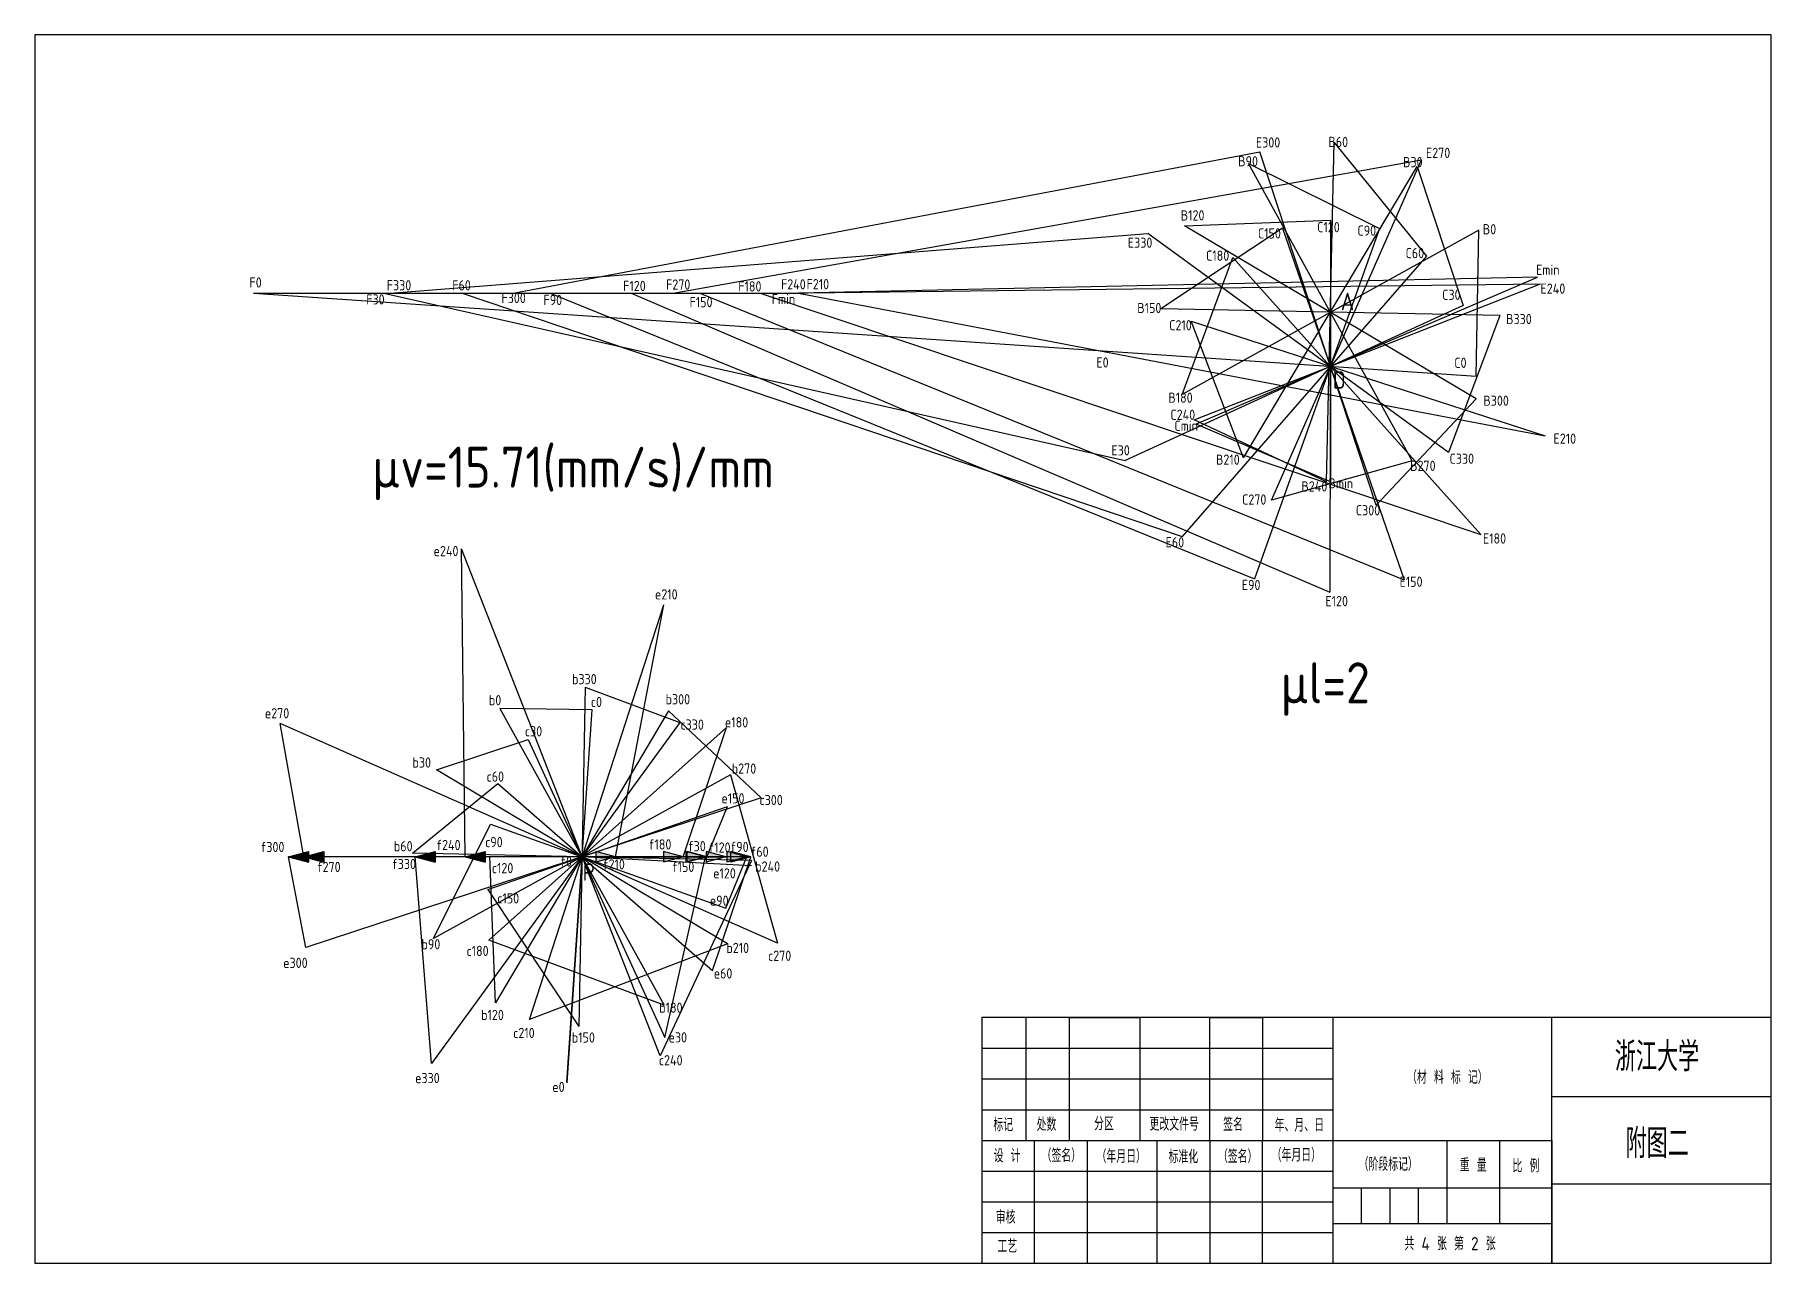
# Model space of a CAD drawing. Header units: millimetres. Extents: x 2132 to 2726, y 1596 to 2016.
import ezdxf

# ---------------------------------------------------------------- set-up
doc = ezdxf.new("R2010")
doc.units = ezdxf.units.MM
doc.layers.get('0').update_dxf_attribs({"lineweight": 30})
doc.layers.add('细实线', color=7, linetype='Continuous')
doc.styles.add('GB', font='gbenor.shx', dxfattribs={"bigfont": 'gbcbig.shx'})

msp = doc.modelspace()

# ---------------------------------------------------------------- hatches: boundary and pattern name
h = msp.add_hatch(color=256)
h.dxf.hatch_style = 1
h.paths.add_polyline_path([(2223.82, 1734.61), (2223.58, 1735.96), (2218.56, 1734.61)])
h.paths.add_polyline_path([(2223.58, 1735.96), (2223.82, 1734.61), (2225.32, 1735.01), (2225.32, 1736.43)])
h.paths.add_polyline_path([(2225.32, 1732.79), (2225.32, 1734.2), (2223.82, 1734.61), (2218.56, 1734.61)])
h.paths.add_polyline_path([(2223.82, 1734.61), (2225.32, 1734.2), (2225.32, 1734.61)], flags=17)
h.paths.add_polyline_path([(2225.32, 1734.61), (2225.32, 1735.01), (2223.82, 1734.61)], flags=17)
h.paths.add_polyline_path([(2220.83, 1724.74), (2235.21, 1724.74), (2235.21, 1731.87), (2220.83, 1731.87)], flags=9)
h = msp.add_hatch(color=256)
h.dxf.hatch_style = 1
h.paths.add_polyline_path([(2223.82, 1734.61), (2223.58, 1735.96), (2218.56, 1734.61)])
h.paths.add_polyline_path([(2225.32, 1735.01), (2225.32, 1736.43), (2223.58, 1735.96), (2223.82, 1734.61)])
h.paths.add_polyline_path([(2223.82, 1734.61), (2218.56, 1734.61), (2225.32, 1732.79), (2225.32, 1734.2)])
h.paths.add_polyline_path([(2220.83, 1724.74), (2235.21, 1724.74), (2235.21, 1731.87), (2220.83, 1731.87)], flags=9)
h = msp.add_hatch(color=256)
h.dxf.hatch_style = 1
h.paths.add_polyline_path([(2230.58, 1736.43), (2225.32, 1735.01), (2225.32, 1734.61), (2230.58, 1734.61)])
h.paths.add_polyline_path([(2230.58, 1734.61), (2225.32, 1734.61), (2225.32, 1734.2), (2230.58, 1732.79)])
h = msp.add_hatch(color=256)
h.dxf.hatch_style = 1
h.paths.add_polyline_path([(2268.66, 1735.72), (2266.23, 1735.78), (2261.9, 1734.61), (2268.66, 1734.61)])
h.paths.add_polyline_path([(2268.66, 1736.43), (2266.23, 1735.78), (2268.66, 1735.72)])
h.paths.add_polyline_path([(2268.66, 1734.61), (2261.9, 1734.61), (2268.66, 1732.79)])
h = msp.add_hatch()
h.set_pattern_fill('ANGLE', color=256)
h.set_pattern_definition([(0, (0, 0), (0, 6.985), [5.08, -1.905]), (90, (0, 0), (-6.985, 4e-16), [5.08, -1.905])])
h.paths.add_polyline_path([(2282.4, 1735.42), (2282.02, 1735.43), (2278.98, 1734.61), (2282, 1734.61)])
h.paths.add_polyline_path([(2285.74, 1736.43), (2282.47, 1735.55), (2282.4, 1735.42), (2285.74, 1735.35)])
h.paths.add_polyline_path([(2285.74, 1735.35), (2282.4, 1735.42), (2282, 1734.61), (2285.74, 1734.61)])
h.paths.add_polyline_path([(2285.74, 1734.61), (2282, 1734.61), (2281.64, 1733.89), (2285.74, 1732.79)])
h.paths.add_polyline_path([(2282, 1734.61), (2278.98, 1734.61), (2281.64, 1733.89)])
h = msp.add_hatch(color=256)
h.dxf.hatch_style = 1
h.paths.add_polyline_path([(2285.74, 1736.43), (2282.47, 1735.55), (2282.4, 1735.42), (2285.74, 1735.35)])
h.paths.add_polyline_path([(2285.74, 1735.35), (2282.4, 1735.42), (2282, 1734.61), (2285.74, 1734.61)])
h.paths.add_polyline_path([(2282.4, 1735.42), (2282.02, 1735.43), (2278.98, 1734.61), (2282, 1734.61)])
h.paths.add_polyline_path([(2285.74, 1734.61), (2282, 1734.61), (2281.64, 1733.89), (2285.74, 1732.79)])
h.paths.add_polyline_path([(2282, 1734.61), (2278.98, 1734.61), (2281.64, 1733.89)])
h = msp.add_hatch(color=256)
h.dxf.hatch_style = 1
h.paths.add_polyline_path([(2324.11, 1736.31), (2323.64, 1736.16), (2323.64, 1734.61), (2330.4, 1734.61)])
h.paths.add_polyline_path([(2324.11, 1736.31), (2323.97, 1736.35), (2323.64, 1736.24), (2323.64, 1736.16)])
h.paths.add_polyline_path([(2323.97, 1736.35), (2323.64, 1736.44), (2323.64, 1736.24)])
h.paths.add_polyline_path([(2330.4, 1734.61), (2318.93, 1734.61), (2330.33, 1734.59)])
h.paths.add_polyline_path([(2330.33, 1734.59), (2318.93, 1734.61), (2329.53, 1734.37)])
h.paths.add_polyline_path([(2329.53, 1734.37), (2318.93, 1734.61), (2328.54, 1734.11)])
h.paths.add_polyline_path([(2328.54, 1734.11), (2323.64, 1734.36), (2323.64, 1732.93), (2323.87, 1732.85)])
h.paths.add_polyline_path([(2323.64, 1734.5), (2318.93, 1734.61), (2323.64, 1734.36)], flags=17)
h.paths.add_polyline_path([(2323.64, 1734.6), (2318.93, 1734.61), (2323.64, 1734.5)], flags=17)
h.paths.add_polyline_path([(2323.64, 1734.61), (2318.93, 1734.61), (2323.64, 1734.6)], flags=16)
h = msp.add_hatch(color=256)
h.dxf.hatch_style = 1
h.paths.add_polyline_path([(2346.76, 1736.44), (2346.76, 1734.61), (2353.52, 1734.61)])
h.paths.add_polyline_path([(2353.3, 1734.55), (2346.76, 1734.56), (2346.76, 1733.99), (2350.89, 1733.9)])
h.paths.add_polyline_path([(2353.52, 1734.61), (2346.76, 1734.61), (2346.76, 1734.56), (2353.3, 1734.55)])
h.paths.add_polyline_path([(2350.89, 1733.9), (2346.76, 1733.99), (2346.76, 1733.15), (2347.91, 1733.09)])
h.paths.add_polyline_path([(2347.91, 1733.09), (2346.76, 1733.15), (2346.76, 1732.79)])
h.paths.add_polyline_path([(2354.91, 1736.31), (2354.44, 1736.44), (2354.44, 1734.61), (2354.91, 1734.61)])
h.paths.add_polyline_path([(2354.91, 1736.31), (2354.91, 1734.61), (2361.19, 1734.61)], flags=17)
h.paths.add_polyline_path([(2354.91, 1736.44), (2354.91, 1736.31), (2361.19, 1734.61), (2361.33, 1734.61), (2361.33, 1734.7)])
h.paths.add_polyline_path([(2360.93, 1734.54), (2354.91, 1734.55), (2354.91, 1733.81), (2357.98, 1733.74)])
h.paths.add_polyline_path([(2354.91, 1734.55), (2354.44, 1734.55), (2354.44, 1733.82), (2354.91, 1733.81)])
h.paths.add_polyline_path([(2354.91, 1733.81), (2354.44, 1733.82), (2354.44, 1732.79), (2354.91, 1732.91)])
h.paths.add_polyline_path([(2357.98, 1733.74), (2354.91, 1733.81), (2354.91, 1732.91)])
h.paths.add_polyline_path([(2354.91, 1734.61), (2354.44, 1734.61), (2354.44, 1734.55), (2354.91, 1734.55)])
h.paths.add_polyline_path([(2361.19, 1734.61), (2354.91, 1734.61), (2354.91, 1734.55), (2360.93, 1734.54)])
h.paths.add_polyline_path([(2358.42, 1733.73), (2357.98, 1733.74), (2354.91, 1732.91), (2354.91, 1732.79)])
h.paths.add_polyline_path([(2361.16, 1734.47), (2361.18, 1734.54), (2360.93, 1734.54), (2357.98, 1733.74), (2358.42, 1733.73)])
h.paths.add_polyline_path([(2361.19, 1734.61), (2360.93, 1734.54), (2361.18, 1734.54)])
h.paths.add_polyline_path([(2361.33, 1734.61), (2361.19, 1734.61), (2361.18, 1734.54), (2361.33, 1734.54)])
h.paths.add_polyline_path([(2361.33, 1734.52), (2361.33, 1734.54), (2361.18, 1734.54), (2361.16, 1734.47)])
h.paths.add_polyline_path([(2361.66, 1734.61), (2361.33, 1734.61), (2361.33, 1734.54), (2361.39, 1734.54)])
h.paths.add_polyline_path([(2361.33, 1734.7), (2361.33, 1734.61), (2361.66, 1734.61)])
h.paths.add_polyline_path([(2361.39, 1734.54), (2361.33, 1734.54), (2361.33, 1734.52)])
h.paths.add_polyline_path([(2362.3, 1736.17), (2361.33, 1736.44), (2361.33, 1734.7), (2361.66, 1734.61)])
h.paths.add_polyline_path([(2362.3, 1736.17), (2361.66, 1734.61), (2361.66, 1734.61), (2368.08, 1734.61)])
h.paths.add_polyline_path([(2367.77, 1734.53), (2361.39, 1734.54), (2361.33, 1734.52), (2361.33, 1733.67), (2364.35, 1733.6)])
h.paths.add_polyline_path([(2368.08, 1734.61), (2361.66, 1734.61), (2361.39, 1734.54), (2367.77, 1734.53)])
h.paths.add_polyline_path([(2364.35, 1733.6), (2361.33, 1733.67), (2361.33, 1732.79)])
h.paths.add_polyline_path([(2369.87, 1734.61), (2368.5, 1734.61), (2368.5, 1733.51), (2369.87, 1733.48)])
h.paths.add_polyline_path([(2369.87, 1736.07), (2368.5, 1736.44), (2368.5, 1734.61), (2369.87, 1734.61)])
h.paths.add_polyline_path([(2369.87, 1733.48), (2368.5, 1733.51), (2368.5, 1732.79), (2369.87, 1733.16)])
h.paths.add_polyline_path([(2375.26, 1734.61), (2369.87, 1734.61), (2369.87, 1733.48), (2370.98, 1733.45)])
h.paths.add_polyline_path([(2369.87, 1736.07), (2369.87, 1734.61), (2375.26, 1734.61)])
h.paths.add_polyline_path([(2370.98, 1733.45), (2369.87, 1733.48), (2369.87, 1733.16)])
h.paths.add_polyline_path([(2372.25, 1733.43), (2370.98, 1733.45), (2369.87, 1733.16), (2369.87, 1732.79)])
h.paths.add_polyline_path([(2376.63, 1734.61), (2375.26, 1734.61), (2370.98, 1733.45), (2372.25, 1733.43)])
h.paths.add_polyline_path([(2369.87, 1736.44), (2369.87, 1736.07), (2375.26, 1734.61), (2376.63, 1734.61)])

# ---------------------------------------------------------------- linework, layer by layer
for p, q in [((2725.71, 2015.65), (2131.71, 2015.65)), ((2131.71, 2015.65), (2131.71, 1595.65)), ((2725.71, 1595.65), (2725.71, 2015.65)), ((2573.62, 1862.8), (2576.19, 1978.77)), ((2576.19, 1978.77), (2607.75, 1939.98)), ((2295.35, 1927.28), (2550.82, 1975.62)), ((2350.12, 1927.28), (2606.08, 1972.9)), ((2590.51, 1854.78), (2550.82, 1975.62)), ((2554.71, 1856.54), (2606.08, 1972.9)), ((2545.17, 1870.99), (2604.64, 1970.58)), ((2602.87, 1869.97), (2546.94, 1971.59)), ((2546.94, 1971.59), (2591.73, 1949.37)), ((2604.64, 1970.58), (2620.36, 1923.11)), ((2558.58, 1949.54), (2516.92, 1921.9)), ((2625.64, 1948.89), (2524.17, 1892.68)), ((2525.03, 1950.38), (2574.99, 1952.28)), ((2624.78, 1891.18), (2525.03, 1950.38)), ((2591.73, 1949.37), (2548.94, 1829.59)), ((2558.58, 1949.54), (2600.11, 1829.32)), ((2574.99, 1952.28), (2574.77, 1825.09)), ((2624.79, 1898.9), (2625.64, 1948.89)), ((2253.31, 1927.28), (2512.5, 1947.72)), ((2615.33, 1872.85), (2512.5, 1947.72)), ((2524.17, 1892.68), (2541.57, 1939.55)), ((2607.75, 1939.98), (2524.2, 1844.08)), ((2541.57, 1939.55), (2626.37, 1844.75)), ((2645.79, 1932.78), (2392.96, 1927.28)), ((2574.97, 1902.31), (2645.79, 1932.78)), ((2206.53, 1927.28), (2624.79, 1898.9)), ((2206.53, 1927.28), (2392.96, 1927.28)), ((2251.09, 1927.28), (2504.73, 1870.12)), ((2277.87, 1927.28), (2524.2, 1844.08)), ((2307.99, 1927.28), (2548.94, 1829.59)), ((2335.7, 1927.28), (2574.77, 1825.09)), ((2359.27, 1927.28), (2600.11, 1829.32)), ((2379.82, 1927.28), (2626.37, 1844.75)), ((2386.8, 1927.28), (2646.78, 1930.45)), ((2392.96, 1927.28), (2648.34, 1878.48)), ((2528.35, 1884.04), (2646.78, 1930.45)), ((2620.36, 1923.11), (2504.73, 1870.12)), ((2632.9, 1919.66), (2516.92, 1921.9)), ((2574.91, 1902.28), (2574.91, 1920.78)), ((2574.91, 1920.78), (2574.91, 1902.28)), ((2574.94, 1920.84), (2574.94, 1862.84)), ((2632.9, 1919.66), (2615.33, 1872.85)), ((2545.17, 1870.99), (2527.34, 1917.7)), ((2527.34, 1917.7), (2648.34, 1878.48)), ((2574.91, 1902.28), (2528.98, 1882.52)), ((2624.78, 1891.18), (2590.51, 1854.78)), ((2573.62, 1862.8), (2528.35, 1884.04)), ((2574.94, 1862.84), (2528.98, 1882.52)), ((2602.87, 1869.97), (2554.71, 1856.54)), ((2345.6, 1666.58), (2277.67, 1839.87)), ((2278.98, 1734.61), (2277.67, 1839.87)), ((2300.9, 1678.99), (2346.87, 1820.79)), ((2330.4, 1734.61), (2346.87, 1820.79)), ((2320.05, 1792.6), (2317.81, 1676.62)), ((2320.05, 1792.6), (2352.33, 1780.48)), ((2348.53, 1784.49), (2289.33, 1684.73)), ((2322.39, 1784.81), (2290.82, 1785.34)), ((2290.82, 1785.34), (2347.04, 1683.87)), ((2313.7, 1657.59), (2322.39, 1784.81)), ((2348.53, 1784.49), (2380.15, 1754.72)), ((2385.77, 1705.1), (2215.7, 1780.19)), ((2223.82, 1734.61), (2215.7, 1780.19)), ((2352.33, 1780.48), (2267.47, 1663.94)), ((2287.09, 1706.13), (2368.3, 1778.77)), ((2353.52, 1734.61), (2368.3, 1778.77)), ((2269.14, 1764.35), (2300.54, 1774.74)), ((2300.54, 1774.74), (2347.26, 1672.79)), ((2368.73, 1704.87), (2269.14, 1764.35)), ((2260.95, 1735.9), (2290.16, 1759.67)), ((2369.74, 1762.58), (2268.12, 1706.64)), ((2290.16, 1759.67), (2363.51, 1695.77)), ((2369.74, 1762.58), (2385.77, 1705.1)), ((2380.15, 1754.72), (2224.44, 1703.57)), ((2286.72, 1723.48), (2368.65, 1751.78)), ((2361.66, 1734.61), (2368.65, 1751.78)), ((2268.12, 1706.64), (2287.56, 1745.82)), ((2287.56, 1745.82), (2368.13, 1717.03)), ((2218.56, 1734.61), (2225.32, 1736.43)), ((2224.44, 1703.57), (2218.56, 1734.61)), ((2376.63, 1734.61), (2218.56, 1734.61)), ((2218.56, 1734.61), (2225.32, 1732.79)), ((2223.82, 1734.61), (2230.58, 1736.43)), ((2223.82, 1734.61), (2230.58, 1732.79)), ((2225.32, 1736.43), (2225.32, 1732.79)), ((2230.58, 1736.43), (2230.58, 1732.79)), ((2376.92, 1733.32), (2260.95, 1735.9)), ((2261.9, 1734.61), (2268.66, 1736.43)), ((2267.47, 1663.94), (2261.9, 1734.61)), ((2261.9, 1734.61), (2268.66, 1732.79)), ((2268.66, 1736.43), (2268.66, 1732.79)), ((2278.98, 1734.61), (2285.74, 1736.43)), ((2278.98, 1734.61), (2285.74, 1732.79)), ((2285.74, 1736.43), (2285.74, 1732.79)), ((2289.33, 1684.73), (2287.43, 1734.66)), ((2287.43, 1734.66), (2368.05, 1734.52)), ((2318.93, 1734.61), (2313.69, 1657.32)), ((2337.43, 1734.61), (2318.93, 1734.61)), ((2376.85, 1731.58), (2318.93, 1734.61)), ((2330.4, 1734.61), (2323.64, 1736.44)), ((2323.64, 1736.44), (2323.64, 1732.79)), ((2330.4, 1734.61), (2323.64, 1732.79)), ((2353.52, 1734.61), (2346.76, 1736.44)), ((2346.76, 1736.44), (2346.76, 1732.79)), ((2353.52, 1734.61), (2346.76, 1732.79)), ((2347.26, 1672.79), (2361.19, 1734.61)), ((2361.19, 1734.61), (2354.44, 1736.44)), ((2354.44, 1736.44), (2354.44, 1732.79)), ((2361.19, 1734.61), (2354.44, 1732.79)), ((2361.66, 1734.61), (2354.91, 1736.44)), ((2354.91, 1732.79), (2354.91, 1736.44)), ((2361.66, 1734.61), (2354.91, 1732.79)), ((2368.08, 1734.61), (2361.33, 1736.44)), ((2361.33, 1736.44), (2361.33, 1732.79)), ((2368.08, 1734.61), (2361.33, 1732.79)), ((2363.51, 1695.77), (2376.63, 1734.61)), ((2368.05, 1734.52), (2368.08, 1734.61)), ((2368.13, 1717.03), (2375.26, 1734.61)), ((2375.26, 1734.61), (2368.5, 1736.44)), ((2368.5, 1736.44), (2368.5, 1732.79)), ((2375.26, 1734.61), (2368.5, 1732.79)), ((2376.63, 1734.61), (2369.87, 1736.44)), ((2369.87, 1732.79), (2369.87, 1736.44)), ((2376.63, 1734.61), (2369.87, 1732.79)), ((2376.92, 1733.32), (2345.6, 1666.58)), ((2286.72, 1723.48), (2317.81, 1676.62)), ((2347.04, 1683.87), (2287.09, 1706.13)), ((2368.73, 1704.87), (2300.9, 1678.99)), ((2455.71, 1679.65), (2455.71, 1595.65)), ((2725.71, 1679.65), (2455.71, 1679.65)), ((2470.71, 1679.65), (2470.71, 1637.65)), ((2485.71, 1637.65), (2485.71, 1679.65)), ((2509.71, 1679.65), (2509.71, 1637.65)), ((2533.71, 1637.65), (2533.71, 1679.65)), ((2551.71, 1679.65), (2551.71, 1637.65)), ((2575.71, 1679.65), (2575.71, 1595.65)), ((2650.71, 1595.65), (2650.71, 1679.65)), ((2455.71, 1669.15), (2575.71, 1669.15)), ((2455.71, 1658.65), (2575.71, 1658.65)), ((2650.71, 1652.65), (2725.71, 1652.65)), ((2455.71, 1648.15), (2575.71, 1648.15)), ((2455.71, 1637.65), (2575.71, 1637.65)), ((2473.71, 1595.65), (2473.71, 1637.65)), ((2491.71, 1637.65), (2491.71, 1595.65)), ((2515.71, 1595.65), (2515.71, 1637.65)), ((2533.71, 1637.65), (2533.71, 1595.65)), ((2551.71, 1595.65), (2551.71, 1637.65)), ((2575.71, 1637.65), (2650.71, 1637.65)), ((2614.71, 1637.65), (2614.71, 1609.15)), ((2632.71, 1637.65), (2632.71, 1609.15)), ((2455.71, 1627.15), (2575.71, 1627.15)), ((2725.71, 1622.65), (2650.71, 1622.65)), ((2455.71, 1616.65), (2575.71, 1616.65)), ((2650.71, 1621.3), (2575.71, 1621.3)), ((2585.46, 1621.3), (2585.46, 1609.15)), ((2595.21, 1621.3), (2595.21, 1609.15)), ((2604.96, 1621.3), (2604.96, 1609.15)), ((2455.71, 1606.15), (2575.71, 1606.15)), ((2650.71, 1609.15), (2575.71, 1609.15)), ((2131.71, 1595.65), (2455.71, 1595.65))]:
    msp.add_line(p, q)
at = {"layer": '细实线'}
for p, q in [((2485.71, 1679.65), (2509.71, 1679.65)), ((2533.71, 1679.65), (2551.71, 1679.65)), ((2725.71, 1595.65), (2725.71, 1679.65)), ((2725.71, 1595.65), (2725.71, 1679.65)), ((2650.71, 1622.65), (2650.71, 1652.65)), ((2470.71, 1637.65), (2485.71, 1637.65)), ((2473.71, 1637.65), (2491.71, 1637.65)), ((2509.71, 1637.65), (2533.71, 1637.65)), ((2515.71, 1637.65), (2533.71, 1637.65)), ((2650.71, 1637.65), (2650.71, 1595.65)), ((2455.71, 1595.65), (2725.71, 1595.65)), ((2455.71, 1595.65), (2725.71, 1595.65)), ((2491.71, 1595.65), (2515.71, 1595.65)), ((2491.71, 1595.65), (2515.71, 1595.65)), ((2533.71, 1595.65), (2551.71, 1595.65)), ((2533.71, 1595.65), (2551.71, 1595.65))]:
    msp.add_line(p, q, dxfattribs=at)

# ---------------------------------------------------------------- texts
at = {"style": 'GB'}
for s, p in [('μv=15.71(mm/s)/mm', (2247.16, 1860.84)), ('μl=2', (2557.89, 1787.09))]:
    msp.add_text(s, height=14, dxfattribs=at).set_placement(p)
at = {"layer": '细实线', "style": 'GB'}
for s, height, p in [('E300', 3.5, (2549.43, 1977.09)), ('B60', 3.5, (2574.22, 1977.26)), ('B90', 3.5, (2543.36, 1970.65)), ('B30', 3.5, (2599.75, 1970.36)), ('E270', 3.5, (2607.59, 1973.53)), ('B120', 3.5, (2523.71, 1952.15)), ('C150', 3.5, (2550.13, 1945.99)), ('C120', 3.5, (2570.4, 1948.13)), ('C90', 3.5, (2584.16, 1946.94)), ('B0', 3.5, (2627.03, 1947.42)), ('E330', 3.5, (2505.63, 1942.81)), ('C60', 3.5, (2600.64, 1939.26)), ('C180', 3.5, (2532.38, 1938.39)), ('Emin', 3.5, (2645.25, 1933.55)), ('F0', 3.5, (2205.18, 1929.21)), ('F330', 3.5, (2252.13, 1928.25)), ('F60', 3.5, (2274.53, 1928.23)), ('F120', 3.5, (2333, 1928.03)), ('F270', 3.5, (2347.66, 1928.5)), ('F180', 3.5, (2372.37, 1927.86)), ('F240', 3.5, (2386.98, 1928.58)), ('F210', 3.5, (2395.73, 1928.64)), ('E240', 3.5, (2646.79, 1927.1)), ('F30', 3.5, (2245.11, 1923.43)), ('F300', 3.5, (2291.36, 1923.89)), ('F90', 3.5, (2305.73, 1923.23)), ('F150', 3.5, (2355.71, 1922.49)), ('Fmin', 3.5, (2383.8, 1923.55)), ('A', 6, (2578.46, 1921.46)), ('C30', 3.5, (2613.15, 1925.01)), ('B150', 3.5, (2508.84, 1920.49)), ('B330', 3.5, (2635, 1916.71)), ('C210', 3.5, (2519.77, 1914.59)), ('E0', 3.5, (2494.87, 1901.88)), ('C0', 3.5, (2617.29, 1901.75)), ('D', 6, (2575.73, 1894.63)), ('B180', 3.5, (2519.47, 1889.82)), ('B300', 3.5, (2627.22, 1888.8)), ('C240', 3.5, (2520.19, 1883.98)), ('Cmin', 3.5, (2521.56, 1880.21)), ('E210', 3.5, (2651.24, 1875.83)), ('E30', 3.5, (2500.01, 1871.81)), ('B210', 3.5, (2535.77, 1868.65)), ('C330', 3.5, (2615.67, 1868.96)), ('B270', 3.5, (2602.18, 1866.53)), ('B240', 3.5, (2564.99, 1859.49)), ('Bmin', 3.5, (2574.24, 1860.55)), ('C270', 3.5, (2544.7, 1855)), ('C300', 3.5, (2583.61, 1851.33)), ('E60', 3.5, (2518.54, 1840.39)), ('E180', 3.5, (2627.09, 1841.68)), ('e240', 3.5, (2268.17, 1837.38)), ('E150', 3.5, (2598.58, 1826.9)), ('e210', 3.5, (2343.88, 1822.58)), ('E90', 3.5, (2544.6, 1825.8)), ('E120', 3.5, (2573.21, 1820.28)), ('b330', 3.5, (2315.5, 1793.6)), ('b0', 3.5, (2287.06, 1786.41)), ('c0', 3.5, (2321.95, 1785.81)), ('b300', 3.5, (2347.51, 1786.73)), ('e270', 3.5, (2210.44, 1781.94)), ('e180', 3.5, (2367.81, 1778.85)), ('c30', 3.5, (2299.38, 1775.78)), ('c330', 3.5, (2352.59, 1778.06)), ('b30', 3.5, (2260.93, 1765.1)), ('b270', 3.5, (2370.13, 1763.03)), ('c60', 3.5, (2286.27, 1760.29)), ('e150', 3.5, (2366.61, 1752.84)), ('c300', 3.5, (2379.63, 1752.27)), ('c90', 3.5, (2285.78, 1737.88)), ('f180', 3.5, (2341.79, 1737.09)), ('f300', 3.5, (2209.02, 1736.2)), ('b60', 3.5, (2254.56, 1736.48)), ('f240', 3.5, (2269.13, 1736.9)), ('f0', 3.5, (2311.52, 1731.24)), ('f30', 3.5, (2355.2, 1736.49)), ('f120', 3.5, (2362.24, 1736.04)), ('f90', 3.5, (2369.75, 1736.24)), ('f60', 3.5, (2376.63, 1734.61)), ('f270', 3.5, (2228.26, 1729.39)), ('f330', 3.5, (2253.96, 1730.4)), ('c120', 3.5, (2288.08, 1729)), ('P', 6, (2319.12, 1726.43)), ('f210', 3.5, (2326.08, 1730.28)), ('f150', 3.5, (2349.71, 1729.42)), ('e120', 3.5, (2363.79, 1727.2)), ('b240', 3.5, (2378.16, 1729.54)), ('c150', 3.5, (2289.93, 1718.65)), ('e90', 3.5, (2362.65, 1717.87)), ('b90', 3.5, (2264, 1702.96)), ('b210', 3.5, (2368.29, 1701.71)), ('e300', 3.5, (2216.71, 1696.59)), ('c180', 3.5, (2279.42, 1700.68)), ('c270', 3.5, (2382.55, 1699.03)), ('e60', 3.5, (2363.97, 1692.99)), ('b120', 3.5, (2284.41, 1678.8)), ('b180', 3.5, (2345.32, 1681.29)), ('c210', 3.5, (2295.38, 1672.64)), ('b150', 3.5, (2315.42, 1671.08)), ('e30', 3.5, (2348.54, 1671.12)), ('浙江大学', 10, (2672.23, 1661.27)), ('c240', 3.5, (2345.22, 1663.31)), ('e330', 3.5, (2261.83, 1657.22)), ('e0', 3.5, (2308.76, 1654.18)), ('（材 料 标 记）', 4.5, (2601.14, 1656.99)), ('标记', 4.5, (2459.63, 1640.77)), ('处数', 4.5, (2474.42, 1640.88)), ('分区', 4.5, (2494.07, 1641.1)), ('更改文件号', 4.5, (2513.04, 1640.99)), ('签名', 4.5, (2538.23, 1640.88)), ('年、月、日', 4.5, (2555.84, 1640.65)), ('附图二', 10, (2675.9, 1631.6)), ('设 计', 4.5, (2459.74, 1630.16)), ('（签名）', 4.5, (2476.12, 1630.27)), ('（年月日）', 4.5, (2494.92, 1629.95)), ('标准化', 4.5, (2519.57, 1629.84)), ('（签名）', 4.5, (2536.45, 1629.95)), ('（年月日）', 4.5, (2554.82, 1630.41)), ('（阶段标记）', 4.5, (2584.56, 1627.27)), ('重 量', 4.5, (2619.16, 1626.98)), ('比 例', 4.5, (2637.18, 1626.7)), ('审核', 4.5, (2460.45, 1609.17)), ('工艺', 4.5, (2461.02, 1599.24)), ('共 4 张 第 2 张', 4.5, (2600.24, 1600.12))]:
    msp.add_text(s, height=height, dxfattribs=at).set_placement(p)

doc.saveas('drawing.dxf')
